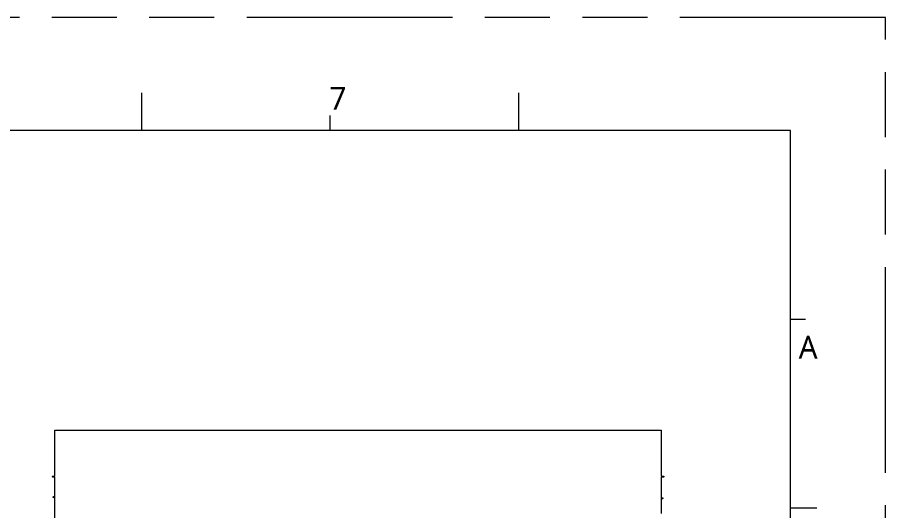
# Model space of a CAD drawing. Extents: x 3811 to 4077, y -444 to -307.
# Drawn here: x 4036.71 to 4076.8, y -366.08 to -343.3 of the extents above; entities that cross this region are included whole.
import ezdxf

# ---------------------------------------------------------------- set-up
doc = ezdxf.new("R2010")
doc.units = 0
doc.linetypes.add('PHANTOM', pattern=[29.5, 9.5, -1.5, 3, -1.5, 3, -1.5, 9.5])
doc.layers.get('0').update_dxf_attribs({"lineweight": 9})
doc.layers.add('0PAPERF', color=2, linetype='PHANTOM', lineweight=9, plot=False)
doc.layers.add('DIM', color=3, linetype='Continuous', lineweight=5)
doc.styles.get("Standard").update_dxf_attribs({"font": 'PMingLiU.ttf'})

msp = doc.modelspace()

# ---------------------------------------------------------------- linework, layer by layer
at = {"color": 0}
for p, q in [((4042.448, -348.532), (4042.448, -346.79)), ((4059.866, -348.532), (4059.866, -346.79)), ((4051.157, -348.532), (4051.157, -347.835))]:
    msp.add_line(p, q, dxfattribs=at)
for p, q in [((4072.407, -348.532), (3937.938, -348.532)), ((4072.407, -441.545), (4072.407, -348.532)), ((4072.407, -357.241), (4073.104, -357.241)), ((4072.407, -365.95), (4073.626, -365.95))]:
    msp.add_line(p, q)
at = {"linetype": 'Continuous'}
msp.add_lwpolyline([(4038.337, -408.525, -1), (4038.337, -408.485), (4038.437, -408.485), (4038.437, -406.805), (4038.437, -386.525), (4038.337, -386.525, -1), (4038.337, -386.485), (4038.437, -386.485), (4038.437, -366.205), (4038.437, -364.525), (4038.337, -364.525, -1), (4038.337, -364.485), (4038.437, -364.485), (4038.437, -362.355), (4039.737, -362.355), (4065.137, -362.355), (4066.437, -362.355), (4066.437, -364.485), (4066.537, -364.485, -1), (4066.537, -364.525), (4066.437, -364.525), (4066.437, -366.205)], format="xyb", dxfattribs=at)
for points in [[(4038.362, -365.455, -0.414222), (4038.387, -365.43, -0.414222), (4038.412, -365.455, -0.414222), (4038.387, -365.48, -0.414222)], [(4066.462, -365.505, -0.414222), (4066.487, -365.48, -0.414222), (4066.512, -365.505, -0.414222), (4066.487, -365.53, -0.414222)]]:
    msp.add_lwpolyline(points, format="xyb", close=True, dxfattribs=at)
at = {"layer": '0PAPERF'}
for p, q in [((4076.798, -343.304), (3933.932, -343.304)), ((4076.798, -444.332), (4076.798, -343.304))]:
    msp.add_line(p, q, dxfattribs=at)

# ---------------------------------------------------------------- texts
at = {"insert": (4072.785, -358.01), "char_height": 1.04509, "width": 1.9713, "attachment_point": 1}
msp.add_mtext('{\\fMicrosoft JhengHei|b0|i0|c136|p0;A}', dxfattribs=at)
at = {"layer": 'DIM', "color": 0, "insert": (4051.119, -346.513), "char_height": 1.04509, "width": 0.63628, "attachment_point": 1}
msp.add_mtext('{\\fMicrosoft JhengHei|b0|i0|c136|p0;7}', dxfattribs=at)

doc.saveas('drawing.dxf')
